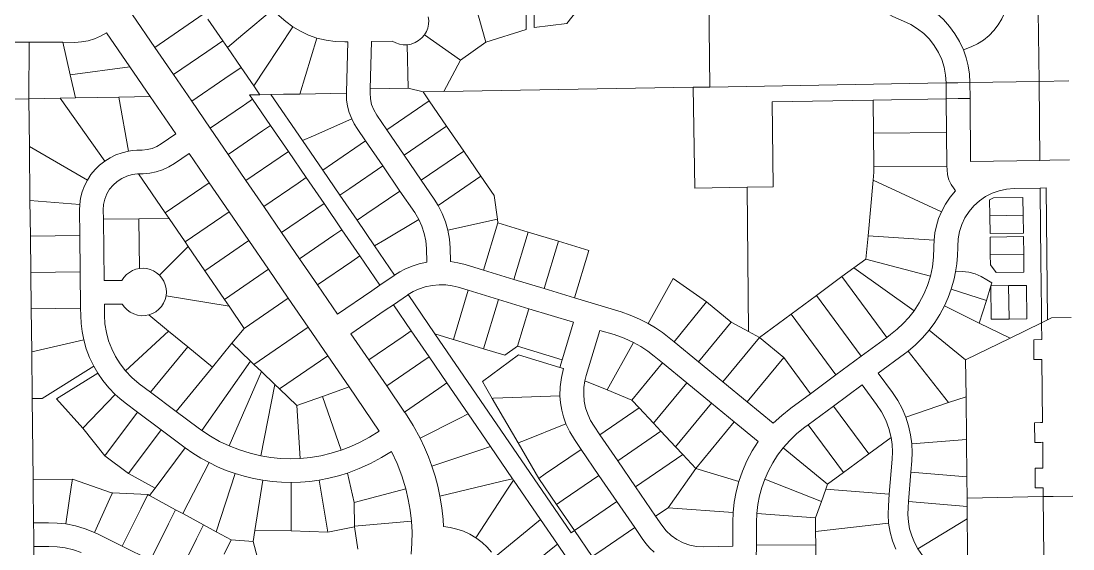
# Model space of a CAD drawing. Header units: feet. Extents: x 865220 to 2841409, y -2240498 to 948907.
# Drawn here: x 2836131 to 2838791, y 940913 to 942249 of the extents above; entities that cross this region are included whole.
import ezdxf

# ---------------------------------------------------------------- set-up
doc = ezdxf.new("R2010")
doc.units = ezdxf.units.FT
doc.header["$LTSCALE"] = 0.015
doc.header["$MEASUREMENT"] = 0
doc.layers.add('Dakota County Parcels', color=7, linetype='Continuous')

msp = doc.modelspace()

# ---------------------------------------------------------------- linework, layer by layer
at = {"layer": 'Dakota County Parcels', "lineweight": 5}
for p, q in [((2837868.6, 942412.2), (2837872.4, 942082)), ((2837406.9, 942359.7), (2837407.9, 942227.8)), ((2837426.9, 942359.8), (2837427.9, 942232.2)), ((2837510.5, 942242.4), (2837574.4, 942323)), ((2837305.7, 942195.6), (2837281.8, 942282.3)), ((2836412.7, 942264.6), (2836469.2, 942182.1)), ((2836641.1, 942199.2), (2836603.6, 942253.9)), ((2838703, 942272.8), (2838704.8, 942096.2)), ((2837305.7, 942195.6), (2837407.9, 942227.8)), ((2837427.9, 942232.2), (2837510.5, 942242.4)), ((2836406, 942132.8), (2836346.7, 942219.4)), ((2836652.8, 942182.1), (2836641.1, 942199.2)), ((2836878.9, 942205.9), (2836836.2, 942064.2)), ((2837242.2, 942149.8), (2837150.8, 942214.2)), ((2836111.2, 942195.6), (2836151.3, 942195.5)), ((2836150.7, 942052.5), (2836151.3, 942195.5)), ((2836151.3, 942195.5), (2836236.3, 942195.1)), ((2836236.3, 942195.1), (2836266.9, 942194.9)), ((2836255.2, 942112.9), (2836236.3, 942195.1)), ((2836469.2, 942182.1), (2836516.1, 942113.6)), ((2836687.5, 942131.6), (2836652.8, 942182.1)), ((2836949.2, 942196.1), (2836956.9, 942196.3)), ((2836953.5, 942068.8), (2836956.9, 942196.3)), ((2837013.8, 942077.4), (2837017, 942197.3)), ((2837017, 942197.3), (2837069.5, 942198.2)), ((2837109.6, 942079), (2837107.1, 942189)), ((2837242.2, 942149.8), (2837305.7, 942195.6)), ((2838533.2, 942183.8), (2838513.5, 942175.9)), ((2837242.2, 942149.8), (2837199.8, 942070.4)), ((2836255.2, 942112.9), (2836406, 942132.8)), ((2836406, 942132.8), (2836457.4, 942057.7)), ((2836719.6, 942084.7), (2836687.5, 942131.6)), ((2836268.7, 942054.5), (2836255.2, 942112.9)), ((2836516.1, 942113.6), (2836553.2, 942059.4)), ((2838469.9, 942092.2), (2838499.9, 942092.7)), ((2838499.9, 942092.7), (2838529.9, 942093.2)), ((2838529.9, 942093.2), (2838704.8, 942096.2)), ((2838530.3, 942053.2), (2838529.9, 942093.2)), ((2838704.8, 942096.2), (2838779.8, 942097.5)), ((2838706.9, 941896.3), (2838704.8, 942096.2)), ((2836734.8, 942062.5), (2836719.6, 942084.7)), ((2836836.2, 942064.2), (2836953.5, 942066.2)), ((2836953.5, 942066.2), (2836953.5, 942068.8)), ((2837013.5, 942067.2), (2837013.8, 942077.4)), ((2837013.8, 942077.4), (2837109.6, 942079)), ((2837109.6, 942079), (2837147.6, 942069.5)), ((2837147.6, 942069.5), (2837199.8, 942070.4)), ((2837163.1, 942046.8), (2837147.6, 942069.5)), ((2837199.8, 942070.4), (2837830, 942081.2)), ((2837830, 942081.2), (2837866.2, 942081.9)), ((2837834.4, 941826.3), (2837830, 942081.2)), ((2837866.2, 942081.9), (2837872.4, 942082)), ((2837872.4, 942082), (2838469.9, 942092.2)), ((2838470.3, 942052.2), (2838469.9, 942092.2)), ((2836066.7, 942051), (2836150.7, 942052.5)), ((2836150.7, 942052.5), (2836230.1, 942053.8)), ((2836152, 941931.1), (2836150.7, 942052.5)), ((2836268.7, 942054.5), (2836230.1, 942053.8)), ((2836342.4, 941894.5), (2836230.1, 942053.8)), ((2836377.8, 942056.3), (2836268.7, 942054.5)), ((2836457.4, 942057.7), (2836377.8, 942056.3)), ((2836402.3, 941919.6), (2836377.8, 942056.3)), ((2836522, 941963.4), (2836457.4, 942057.7)), ((2836562.4, 942046), (2836553.2, 942059.4)), ((2836609.2, 941977.6), (2836562.4, 942046)), ((2836695.9, 942036.9), (2836716.5, 942051)), ((2836708.9, 942062), (2836734.8, 942062.5)), ((2836716.5, 942051), (2836708.9, 942062)), ((2836761.7, 941985), (2836716.5, 942051)), ((2836734.8, 942062.5), (2836762.8, 942062.9)), ((2836762.8, 942062.9), (2836842.6, 941946.4)), ((2837055.9, 941973.4), (2837163.1, 942046.8)), ((2837206.6, 941983.3), (2837163.1, 942046.8)), ((2838285.3, 942049), (2838030.4, 942044.7)), ((2838032.6, 941829.7), (2838030.4, 942044.7)), ((2838470.3, 942052.2), (2838285.3, 942049)), ((2838286.2, 941964.8), (2838285.3, 942049)), ((2838500.3, 942052.7), (2838470.3, 942052.2)), ((2838470.3, 942052.2), (2838471.2, 941966.7)), ((2838530.3, 942053.2), (2838500.3, 942052.7)), ((2838530.3, 942053.2), (2838531.9, 941893.3)), ((2837055.9, 941973.4), (2837030.1, 942011.1)), ((2836484.9, 941938), (2836522, 941963.4)), ((2836654.4, 941911.5), (2836609.2, 941977.6)), ((2836806.9, 941919), (2836761.7, 941985)), ((2837002, 941945.9), (2836980.6, 941977.2)), ((2837099.4, 941909.9), (2837055.9, 941973.4)), ((2837099.4, 941909.9), (2837206.6, 941983.3)), ((2837250.1, 941919.7), (2837206.6, 941983.3)), ((2838471.2, 941966.7), (2838286.2, 941964.8)), ((2838287, 941879.8), (2838286.2, 941964.8)), ((2838471.2, 941966.7), (2838472, 941881.7)), ((2836842.6, 941946.4), (2836893.7, 941871.8)), ((2837045.5, 941882.4), (2837002, 941945.9)), ((2836153.6, 941794.9), (2836152, 941931.1)), ((2836298.8, 941846.7), (2836152, 941931.1)), ((2836423.4, 941921.8), (2836437.4, 941922.4)), ((2836518.8, 941888.5), (2836555.9, 941913.9)), ((2836555.9, 941913.9), (2836606.7, 941839.6)), ((2836699.6, 941845.5), (2836654.4, 941911.5)), ((2836852, 941853), (2836806.9, 941919)), ((2837142.8, 941846.3), (2837099.4, 941909.9)), ((2837142.8, 941846.3), (2837250.1, 941919.7)), ((2837293.6, 941856.2), (2837250.1, 941919.7)), ((2837089, 941818.8), (2837045.5, 941882.4)), ((2838472, 941881.7), (2838287, 941879.8)), ((2838287.2, 941866.2), (2838287, 941879.8)), ((2838472, 941881.7), (2838472.1, 941873.5)), ((2838531.9, 941893.3), (2838706.9, 941896.3)), ((2838731.9, 941896.7), (2838706.9, 941896.3)), ((2838781.8, 941897.5), (2838731.9, 941896.7)), ((2836425.6, 941861.9), (2836427.8, 941862)), ((2836427.8, 941862), (2836439.6, 941862.4)), ((2836427.8, 941862), (2836495.3, 941763.4)), ((2836897.2, 941786.9), (2836852, 941853)), ((2836893.7, 941871.8), (2836937.2, 941808.2)), ((2837185.7, 941782.3), (2837293.6, 941856.2)), ((2837327.1, 941807.3), (2837293.6, 941856.2)), ((2838285.4, 941846.3), (2838287.2, 941866.2)), ((2836606.7, 941839.6), (2836495.3, 941763.4)), ((2836606.7, 941839.6), (2836657, 941766.2)), ((2836744.8, 941779.5), (2836699.6, 941845.5)), ((2837175.7, 941798.3), (2837142.8, 941846.3)), ((2837966.6, 941828.6), (2837834.4, 941826.3)), ((2837966.6, 941828.6), (2838032.6, 941829.7)), ((2837970.3, 941463.2), (2837966.6, 941828.6)), ((2838272.4, 941705.4), (2838285.4, 941846.3)), ((2838285.4, 941846.3), (2838458.1, 941766.3)), ((2838722.6, 941826.5), (2838707.6, 941826.3)), ((2838722.6, 941826.5), (2838726, 941492.9)), ((2836937.2, 941808.2), (2836980.7, 941744.7)), ((2837126.2, 941764.5), (2837089, 941818.8)), ((2837335.4, 941747.9), (2837327.1, 941807.3)), ((2838493.6, 941819.4), (2838489.8, 941824.2)), ((2838589.7, 941801.5), (2838579.8, 941796.3)), ((2838664.2, 941802.4), (2838589.7, 941801.5)), ((2838641.6, 941825.1), (2838707.6, 941826.3)), ((2838664.2, 941802.4), (2838664.8, 941757.4)), ((2838707.7, 941816.3), (2838707.6, 941826.3)), ((2838709.5, 941642.9), (2838707.7, 941816.3)), ((2836154.6, 941704.9), (2836153.6, 941794.9)), ((2836279.4, 941784.4), (2836153.6, 941794.9)), ((2836278.9, 941770.3), (2836279.4, 941784.4)), ((2836789.9, 941713.5), (2836744.8, 941779.5)), ((2836942.4, 941720.9), (2836897.2, 941786.9)), ((2837185.7, 941782.3), (2837175.7, 941798.3)), ((2838580.3, 941756.3), (2838579.8, 941796.3)), ((2836279.6, 941706.3), (2836278.9, 941770.3)), ((2836339.1, 941747.2), (2836338.9, 941770.9)), ((2836339.1, 941747.2), (2836429.1, 941748.2)), ((2836339.1, 941747.2), (2836340.9, 941592.2)), ((2836429.1, 941748.2), (2836505.1, 941749)), ((2836429.1, 941748.2), (2836430.5, 941622.8)), ((2836495.3, 941763.4), (2836505.1, 941749)), ((2836505.1, 941749), (2836545.6, 941689.9)), ((2836657, 941766.2), (2836545.6, 941689.9)), ((2836657, 941766.2), (2836706.7, 941693.6)), ((2837136.6, 941747), (2837126.2, 941764.5)), ((2837210.2, 941719.4), (2837335.4, 941747.9)), ((2837336.7, 941738.1), (2837335.4, 941747.9)), ((2838664.8, 941757.4), (2838580.3, 941756.3)), ((2838580.9, 941711.4), (2838580.3, 941756.3)), ((2838664.8, 941757.4), (2838665.4, 941712.4)), ((2836987.6, 941654.9), (2836942.4, 941720.9)), ((2836980.7, 941744.7), (2837024.7, 941680.3)), ((2837300.3, 941618.6), (2837336.7, 941738.1)), ((2837413.3, 941714.8), (2837336.7, 941738.1)), ((2836279.6, 941706.3), (2836154.6, 941704.9)), ((2836155.6, 941612.9), (2836154.6, 941704.9)), ((2836280.6, 941614.3), (2836279.6, 941706.3)), ((2836706.7, 941693.6), (2836595.3, 941617.3)), ((2836706.7, 941693.6), (2836756.4, 941621)), ((2836835.1, 941647.5), (2836789.9, 941713.5)), ((2837376.9, 941595.3), (2837413.3, 941714.8)), ((2837489.8, 941691.6), (2837413.3, 941714.8)), ((2838267, 941646.8), (2838272.4, 941705.4)), ((2838272.4, 941705.4), (2838439.6, 941694.1)), ((2838439.6, 941694.1), (2838439.1, 941678.1)), ((2838665.4, 941712.4), (2838580.9, 941711.4)), ((2838665.5, 941703.5), (2838581, 941702.4)), ((2838581.6, 941657.4), (2838581, 941702.4)), ((2838665.5, 941703.5), (2838666.1, 941658.5)), ((2836480.7, 941605.8), (2836553.3, 941678.6)), ((2836545.6, 941689.9), (2836553.3, 941678.6)), ((2836553.3, 941678.6), (2836595.3, 941617.3)), ((2837024.7, 941680.3), (2837075.6, 941606.1)), ((2837155.8, 941673.3), (2837156.8, 941638.7)), ((2837215.8, 941675), (2837216.8, 941640.4)), ((2837453.4, 941572), (2837489.8, 941691.6)), ((2837566.3, 941668.3), (2837489.8, 941691.6)), ((2837529.9, 941548.7), (2837566.3, 941668.3)), ((2838439.1, 941675.6), (2838439.1, 941678.1)), ((2838499.1, 941676.2), (2838499.1, 941678.7)), ((2836880.3, 941581.5), (2836835.1, 941647.5)), ((2837038.4, 941580.7), (2836987.6, 941654.9)), ((2838236.8, 941624.6), (2838267, 941646.8)), ((2838267, 941646.8), (2838430, 941603.2)), ((2838666.1, 941658.5), (2838581.6, 941657.4)), ((2838581.6, 941657.4), (2838581.9, 941632.4)), ((2838666.1, 941658.5), (2838666.6, 941613.5)), ((2838710.7, 941517.9), (2838709.5, 941642.9)), ((2836280.6, 941614.3), (2836155.6, 941612.9)), ((2836281.7, 941522.3), (2836280.6, 941614.3)), ((2836595.3, 941617.3), (2836645, 941544.7)), ((2836756.4, 941621), (2836645, 941544.7)), ((2836756.4, 941621), (2836806.6, 941547.5)), ((2837300.3, 941618.6), (2837253.8, 941632.7)), ((2837376.9, 941595.3), (2837300.3, 941618.6)), ((2838206.5, 941602.2), (2838236.8, 941624.6)), ((2838236.8, 941624.6), (2838388.9, 941516)), ((2838490.2, 941596.5), (2838493.9, 941614.3)), ((2838596.7, 941612.6), (2838581.9, 941632.4)), ((2836156.7, 941520.9), (2836155.6, 941612.9)), ((2836340.9, 941592.2), (2836386.1, 941592.7)), ((2837038.4, 941580.7), (2837074.1, 941605.1)), ((2837074.1, 941605.1), (2837075.6, 941606.1)), ((2837453.4, 941572), (2837376.9, 941595.3)), ((2837779.5, 941597.4), (2837716.5, 941483.7)), ((2837779.5, 941597.4), (2837864.4, 941538.1)), ((2838142.1, 941554.8), (2838206.5, 941602.2)), ((2838206.5, 941602.2), (2838319.9, 941448.5)), ((2838482.9, 941570.7), (2838490.2, 941596.5)), ((2838573.1, 941594), (2838585.1, 941586.9)), ((2838666.6, 941613.5), (2838596.7, 941612.6)), ((2836931.1, 941507.2), (2836880.3, 941581.5)), ((2837224, 941443.2), (2837261.8, 941567.6)), ((2837261.8, 941567.6), (2837236.4, 941575.3)), ((2837338.3, 941544.3), (2837261.8, 941567.6)), ((2837529.9, 941548.7), (2837453.4, 941572)), ((2838482.9, 941570.7), (2838572.2, 941541.7)), ((2838672.8, 941580.1), (2838627.8, 941579.5)), ((2838628.9, 941495), (2838627.8, 941579.5)), ((2838672.8, 941580.1), (2838673.9, 941495.6)), ((2836497.6, 941553.5), (2836657, 941527.1)), ((2836645, 941544.7), (2836657, 941527.1)), ((2836806.6, 941547.5), (2836695.2, 941471.3)), ((2836806.6, 941547.5), (2836856.9, 941474.1)), ((2837072.3, 941531.2), (2837108, 941555.6)), ((2837108, 941555.6), (2837109.4, 941556.6)), ((2837177.3, 941457.4), (2837109.4, 941556.6)), ((2837300.5, 941419.9), (2837338.3, 941544.3)), ((2837414.9, 941521), (2837338.3, 941544.3)), ((2837647.9, 941512.8), (2837529.9, 941548.7)), ((2837781.9, 941437.6), (2837864.4, 941538.1)), ((2837864.4, 941538.1), (2837926.2, 941487.3)), ((2838077.8, 941507.3), (2838142.1, 941554.8)), ((2838142.1, 941554.8), (2838255.5, 941401)), ((2838572.2, 941541.7), (2838553.7, 941484.8)), ((2836281.7, 941522.3), (2836156.7, 941520.9)), ((2836157.9, 941411.7), (2836156.7, 941520.9)), ((2836281.9, 941504), (2836281.7, 941522.3)), ((2836341.6, 941532.2), (2836386.8, 941532.7)), ((2836341.9, 941504.7), (2836341.6, 941532.2)), ((2836657, 941527.1), (2836695.2, 941471.3)), ((2837072.3, 941531.2), (2837117.5, 941465.1)), ((2837385.9, 941425.9), (2837414.9, 941521)), ((2837527.7, 941486.7), (2837414.9, 941521)), ((2837997.7, 941448.3), (2838077.8, 941507.3)), ((2838077.8, 941507.3), (2838191.1, 941353.6)), ((2838465.6, 941528), (2838553.7, 941484.8)), ((2838711.1, 941485.6), (2838710.7, 941517.9)), ((2836504.2, 941464.3), (2836454.2, 941505.4)), ((2837527.7, 941486.7), (2837498.8, 941391.5)), ((2837926.2, 941487.3), (2837843.7, 941386.8)), ((2837926.2, 941487.3), (2837970.3, 941463.2)), ((2838553.7, 941484.8), (2838631.5, 941446.8)), ((2838628.9, 941495), (2838583.9, 941494.4)), ((2838673.9, 941495.6), (2838628.9, 941495)), ((2838631.5, 941446.8), (2838711.1, 941485.6)), ((2838726, 941492.9), (2838711.1, 941485.6)), ((2838711.5, 941442.9), (2838711.1, 941485.6)), ((2838735.9, 941497.7), (2838726, 941492.9)), ((2838785.9, 941498.6), (2838735.9, 941497.7)), ((2836504.2, 941464.3), (2836394.8, 941364)), ((2836552.9, 941424.2), (2836504.2, 941464.3)), ((2836695.2, 941471.3), (2836664.1, 941433.5)), ((2836856.9, 941474.1), (2836719.7, 941380.2)), ((2836856.9, 941474.1), (2836906.6, 941401.5)), ((2837010.2, 941391.7), (2836965, 941457.7)), ((2837117.5, 941465.1), (2837162.7, 941399.1)), ((2837177.3, 941457.4), (2837521.8, 940954.1)), ((2837559.9, 941352), (2837594.7, 941466.3)), ((2837630.4, 941455.4), (2837594.7, 941466.3)), ((2837970.3, 941463.2), (2837997.7, 941448.3)), ((2838319.9, 941448.5), (2838329.4, 941455.6)), ((2838519.2, 941392), (2838426.6, 941466.4)), ((2836289.4, 941442.7), (2836157.9, 941411.7)), ((2836664.1, 941433.5), (2836614.7, 941373.4)), ((2836664.1, 941433.5), (2836711.4, 941388.2)), ((2837300.5, 941419.9), (2837224, 941443.2)), ((2837613.3, 941315.5), (2837679.7, 941435.4)), ((2837770, 941447.4), (2837781.9, 941437.6)), ((2837843.7, 941386.8), (2837781.9, 941437.6)), ((2837997.7, 941448.3), (2837905.4, 941336)), ((2837997.7, 941448.3), (2838059.3, 941397.2)), ((2838255.5, 941401), (2838319.9, 941448.5)), ((2838631.5, 941446.8), (2838519.2, 941392)), ((2838691.5, 941442.7), (2838711.5, 941442.9)), ((2838691.5, 941442.7), (2838692, 941392.7)), ((2836159.2, 941293.7), (2836157.9, 941411.7)), ((2836458.6, 941309.6), (2836552.9, 941424.2)), ((2836614.7, 941373.4), (2836552.9, 941424.2)), ((2836906.6, 941401.5), (2836784.7, 941318.1)), ((2836906.6, 941401.5), (2836960.2, 941323.1)), ((2837388.9, 941404.1), (2837297.5, 941337)), ((2837354.4, 941403.5), (2837300.5, 941419.9)), ((2837385.9, 941425.9), (2837354.4, 941403.5)), ((2837498.8, 941391.5), (2837385.9, 941425.9)), ((2837493, 941372.4), (2837388.9, 941404.1)), ((2837731.9, 941401.1), (2837752.4, 941384.2)), ((2838191.1, 941353.6), (2838255.5, 941401)), ((2838365, 941407.3), (2838298.1, 941357.9)), ((2838373.5, 941413.7), (2838365, 941407.3)), ((2838373.5, 941413.7), (2838476.3, 941283.4)), ((2836314.7, 941375.6), (2836184.6, 941294)), ((2836324.7, 941358.3), (2836314.7, 941375.6)), ((2836587.8, 941212.9), (2836711.4, 941388.2)), ((2836711.4, 941388.2), (2836719.7, 941380.2)), ((2836719.7, 941380.2), (2836738.8, 941361.9)), ((2837055.4, 941325.7), (2837010.2, 941391.7)), ((2837162.7, 941399.1), (2837207.8, 941333.1)), ((2837498.8, 941391.5), (2837493, 941372.4)), ((2837674.9, 941290), (2837752.4, 941384.2)), ((2837752.4, 941384.2), (2837814.2, 941333.4)), ((2837905.4, 941336), (2837843.7, 941386.8)), ((2838059.3, 941397.2), (2837967.2, 941285.2)), ((2838059.3, 941397.2), (2838126.7, 941306.1)), ((2838519.2, 941392), (2838520.2, 941298.2)), ((2838692, 941392.7), (2838707, 941392.9)), ((2838707, 941392.9), (2838712, 941392.9)), ((2838713.7, 941233), (2838712, 941392.9)), ((2836324.7, 941358.3), (2836220.5, 941292.9)), ((2836523.4, 941261), (2836614.7, 941373.4)), ((2836657.1, 941173.9), (2836738.8, 941361.9)), ((2836738.8, 941361.9), (2836772.9, 941329.3)), ((2837493, 941372.4), (2837502.5, 941369.5)), ((2837556.6, 941338.9), (2837559.9, 941352)), ((2838126.7, 941306.1), (2838191.1, 941353.6)), ((2838298.1, 941357.9), (2838334.4, 941308.7)), ((2836458.6, 941309.6), (2836429.8, 941331.2)), ((2836737.6, 941148.8), (2836772.9, 941329.3)), ((2836772.9, 941329.3), (2836784.7, 941318.1)), ((2836960.2, 941323.1), (2836892.9, 941299.3)), ((2836960.2, 941323.1), (2837036.8, 941211.2)), ((2837100.6, 941259.7), (2837055.4, 941325.7)), ((2837207.8, 941333.1), (2837261.5, 941254.7)), ((2837613.3, 941315.5), (2837556.6, 941338.9)), ((2837730.1, 941231.1), (2837814.2, 941333.4)), ((2837814.2, 941333.4), (2837876.4, 941282.2)), ((2837967.2, 941285.2), (2837905.4, 941336)), ((2838257.8, 941328.2), (2838185.4, 941274.8)), ((2838257.8, 941328.2), (2838294.1, 941279)), ((2836368.7, 941304.4), (2836287.3, 941219)), ((2836523.4, 941261), (2836458.6, 941309.6)), ((2836784.7, 941318.1), (2836828.2, 941276.4)), ((2836892.9, 941299.3), (2836828.2, 941276.4)), ((2836940.1, 941163), (2836892.9, 941299.3)), ((2837613.3, 941315.5), (2837674.9, 941290)), ((2838076.9, 941269.3), (2838126.7, 941306.1)), ((2838520.2, 941298.2), (2838476.3, 941283.4)), ((2838520.2, 941298.2), (2838521.3, 941190.4)), ((2836159.2, 941293.7), (2836184.6, 941294)), ((2836161.6, 941089), (2836159.2, 941293.7)), ((2836287.3, 941219), (2836220.5, 941292.9)), ((2836393.8, 941283.2), (2836425.6, 941259.3)), ((2836836.5, 941142.3), (2836828.2, 941276.4)), ((2837322.3, 941294.2), (2837387.7, 941181.5)), ((2837594.3, 941202.3), (2837693.5, 941270.2)), ((2837693.5, 941270.2), (2837674.9, 941290)), ((2837730.1, 941231.1), (2837693.5, 941270.2)), ((2837785.6, 941171.8), (2837876.4, 941282.2)), ((2837876.4, 941282.2), (2837934.4, 941234.6)), ((2838033, 941231.2), (2837967.2, 941285.2)), ((2838185.4, 941274.8), (2838121, 941227.3)), ((2838185.4, 941274.8), (2838274.4, 941154.1)), ((2838476.3, 941283.4), (2838367.9, 941246.9)), ((2836425.6, 941259.3), (2836342.8, 941148.9)), ((2836425.6, 941259.3), (2836485.6, 941214.3)), ((2836578.5, 941219.6), (2836523.4, 941261)), ((2837102.7, 941256.6), (2837100.6, 941259.7)), ((2837261.5, 941254.7), (2837317.6, 941172.7)), ((2836287.3, 941219), (2836342.8, 941148.9)), ((2836587.8, 941212.9), (2836578.5, 941219.6)), ((2837594.3, 941202.3), (2837579.6, 941223.7)), ((2837748.8, 941211.1), (2837730.1, 941231.1)), ((2837837.3, 941116.6), (2837934.4, 941234.6)), ((2837934.4, 941234.6), (2837994.8, 941184.9)), ((2838121, 941227.3), (2838112.5, 941221)), ((2838121, 941227.3), (2838210.1, 941106.6)), ((2838708.7, 941232.9), (2838693.7, 941232.7)), ((2838693.7, 941232.7), (2838694.2, 941182.8)), ((2838708.7, 941232.9), (2838713.7, 941233)), ((2836485.6, 941214.3), (2836402.8, 941103.9)), ((2836485.6, 941214.3), (2836542.5, 941171.6)), ((2837036.8, 941211.2), (2837011.8, 941196.3)), ((2837530.1, 941189.8), (2837547, 941165.2)), ((2837639.5, 941136.3), (2837594.3, 941202.3)), ((2837639.5, 941136.3), (2837748.8, 941211.1)), ((2837785.6, 941171.8), (2837748.8, 941211.1)), ((2838274.4, 941154.1), (2838330.6, 941195.5)), ((2838521.3, 941190.4), (2838383.2, 941178.8)), ((2838521.3, 941190.4), (2838522.3, 941096)), ((2836545.5, 941169.4), (2836469.8, 941066.7)), ((2836545.5, 941169.4), (2836542.5, 941171.6)), ((2837317.6, 941172.7), (2837373.8, 941090.6)), ((2837387.7, 941181.5), (2837439.7, 941091.8)), ((2837547, 941165.2), (2837592.1, 941099.2)), ((2837804.1, 941152), (2837785.6, 941171.8)), ((2838170.3, 941077.3), (2838057.7, 941168.8)), ((2838694.2, 941182.8), (2838709.2, 941182.9)), ((2838709.2, 941182.9), (2838714.2, 941183)), ((2838714.8, 941118), (2838714.2, 941183)), ((2836342.8, 941148.9), (2836402.8, 941103.9)), ((2837067.5, 941159.6), (2837042.5, 941144.8)), ((2837639.5, 941136.3), (2837684.7, 941070.2)), ((2837684.7, 941070.2), (2837804.1, 941152)), ((2837804.1, 941152), (2837837.3, 941116.6)), ((2838274.4, 941154.1), (2838210.1, 941106.6)), ((2838333.5, 941140.6), (2838326.2, 941051.4)), ((2838383.3, 941136.5), (2838380.9, 941107.6)), ((2836606.5, 941131.6), (2836540.1, 941002.7)), ((2837837.3, 941116.6), (2837766.8, 941017.4)), ((2837837.3, 941116.6), (2837945.9, 941083.7)), ((2838694.8, 941117.8), (2838709.8, 941117.9)), ((2838694.8, 941117.8), (2838695.4, 941067.8)), ((2838709.8, 941117.9), (2838714.8, 941118)), ((2836161.6, 941089), (2836260.8, 941090.1)), ((2836161.7, 941074), (2836161.6, 941089)), ((2836258.5, 941075.1), (2836260.8, 941090.1)), ((2836260.8, 941090.1), (2836261.1, 941090.1)), ((2836359.8, 941055), (2836261.1, 941090.1)), ((2836402.8, 941103.9), (2836469.8, 941066.7)), ((2836672.5, 941103.9), (2836624.4, 940956.9)), ((2836722.1, 940959.9), (2836742.2, 941087.1)), ((2836885.1, 941087.5), (2836906.6, 940956)), ((2836956.7, 941105.3), (2836973.2, 941030.9)), ((2837361.3, 941064.7), (2837376.1, 941087.3)), ((2837373.8, 941090.6), (2837376.1, 941087.3)), ((2837376.1, 941087.3), (2837444.4, 940987.6)), ((2837439.7, 941091.8), (2837484.9, 941025.8)), ((2837592.1, 941099.2), (2837637.3, 941033.2)), ((2838011.5, 941089.7), (2838154.4, 941033.3)), ((2838210.1, 941106.6), (2838170.3, 941077.3)), ((2838380.9, 941107.6), (2838374.8, 941032.9)), ((2838522.3, 941096), (2838380.9, 941107.6)), ((2838522.3, 941096), (2838522.8, 941042.1)), ((2836162.8, 940979), (2836161.7, 941074)), ((2836244, 940976.5), (2836258.5, 941075.1)), ((2836469.8, 941066.7), (2836456.1, 941048.2)), ((2836813.7, 941081.6), (2836814.1, 940958.8)), ((2836973.2, 941030.9), (2837103.6, 941065.7)), ((2837280.5, 940941.6), (2837361.3, 941064.7)), ((2837735.5, 940996), (2837684.7, 941070.2)), ((2838165.7, 941064.5), (2838154.4, 941033.3)), ((2838170.3, 941077.3), (2838165.7, 941064.5)), ((2838326.2, 941051.4), (2838165.7, 941064.5)), ((2838695.4, 941067.8), (2838715.4, 941068)), ((2838715.6, 941045.6), (2838715.4, 941068)), ((2836355.4, 941040.6), (2836316.9, 940955.1)), ((2836355.4, 941040.6), (2836361.9, 941054.9)), ((2836361.9, 941054.9), (2836359.8, 941055)), ((2836451.5, 941050.7), (2836361.9, 941054.9)), ((2836433.7, 941014.9), (2836451.5, 941050.7)), ((2836456.1, 941048.2), (2836451.5, 941050.7)), ((2836521.8, 941012.6), (2836456.1, 941048.2)), ((2836974.3, 940971.2), (2836973.2, 941030.9)), ((2837546.6, 940971.1), (2837637.3, 941033.2)), ((2837637.3, 941033.2), (2837682.5, 940967.2)), ((2838154.4, 941033.3), (2838139.3, 940991.6)), ((2838326.2, 941051.4), (2838323.8, 941022.5)), ((2838374.8, 941032.9), (2838373.6, 941018.4)), ((2838523, 941020.7), (2838374.8, 941032.9)), ((2838522.8, 941042.1), (2838715.6, 941045.6)), ((2838522.8, 941042.1), (2838523, 941020.7)), ((2838740.6, 941045.8), (2838715.6, 941045.6)), ((2838715.6, 941045.6), (2838717.1, 940893)), ((2838790.6, 941046.4), (2838740.6, 941045.8)), ((2836433.7, 941014.9), (2836387, 940920.6)), ((2836504, 940976.7), (2836521.8, 941012.6)), ((2836540.1, 941002.7), (2836521.8, 941012.6)), ((2836592.2, 940974.4), (2836540.1, 941002.7)), ((2837484.9, 941025.8), (2837530, 940959.8)), ((2837766.8, 941017.4), (2837735.5, 940996)), ((2837766.8, 941017.4), (2837931.5, 941005.5)), ((2837931.5, 941005.5), (2837930.6, 940981.7)), ((2837991.5, 941003.3), (2837990.5, 940981.3)), ((2837991.5, 941003.3), (2838139.3, 940991.6)), ((2838523, 941020.7), (2838523.4, 940989.4)), ((2836200.7, 940979.4), (2836162.8, 940979)), ((2836163.1, 940949), (2836162.8, 940979)), ((2836504, 940976.7), (2836458.6, 940885.1)), ((2836974.3, 940971.2), (2837118, 940983.4)), ((2837199, 940970.3), (2837197.9, 940987.5)), ((2837444.4, 940987.6), (2837486.9, 940925.5)), ((2837751, 940973.3), (2837735.5, 940996)), ((2837930.6, 940981.7), (2837930.2, 940924.3)), ((2837990.5, 940981.3), (2837990.2, 940923.9)), ((2838139.3, 940991.6), (2838139.8, 940957.4)), ((2838324.5, 940978.5), (2838139.8, 940957.4)), ((2838523.4, 940989.4), (2838398.3, 940913.5)), ((2838523.4, 940989.4), (2838524.9, 940844)), ((2836163.5, 940919), (2836163.1, 940949)), ((2836316.9, 940955.1), (2836325.9, 940950.9)), ((2836387, 940920.6), (2836325.9, 940950.9)), ((2836574.4, 940938.5), (2836592.2, 940974.4)), ((2836624.4, 940956.9), (2836592.2, 940974.4)), ((2836624.4, 940956.9), (2836662.5, 940936.2)), ((2836717.7, 940932.2), (2836722.1, 940959.9)), ((2836722.1, 940959.9), (2836814.1, 940958.8)), ((2836814.1, 940958.8), (2836906.6, 940956)), ((2836906.6, 940956), (2836974.3, 940969.2)), ((2836974.3, 940969.2), (2836974.3, 940971.2)), ((2836982.9, 940912.3), (2836974.3, 940969.2)), ((2837521.8, 940954.1), (2837530, 940959.8)), ((2837530, 940959.8), (2837546.5, 940971.1)), ((2837530, 940959.8), (2837575.2, 940893.7)), ((2837682.5, 940967.2), (2837701.5, 940939.4)), ((2838139.8, 940957.4), (2838140.2, 940923)), ((2836574.4, 940938.5), (2836530.3, 940849.6)), ((2836662.5, 940936.2), (2836644.7, 940900.4)), ((2836662.5, 940936.2), (2836717.7, 940932.2)), ((2836717.7, 940932.2), (2836729.1, 940890.5)), ((2837283.2, 940939.8), (2837280.5, 940941.6)), ((2837486.9, 940925.5), (2837529.4, 940863.3)), ((2837930.2, 940924.3), (2837930.2, 940920.4)), ((2837990.2, 940923.9), (2838140.2, 940923)), ((2838140.2, 940923), (2838141.4, 940837.4)), ((2836198.5, 940919.4), (2836163.5, 940919)), ((2836163.5, 940919), (2836165.1, 940777.4)), ((2836201.4, 940919.4), (2836198.5, 940919.4)), ((2836458.6, 940885.1), (2836387, 940920.6)), ((2837856.7, 940918.9), (2837930.2, 940920.4))]:
    msp.add_line(p, q, dxfattribs=at)
for points in [[(2838158.2, 942417.3), (2838175.2, 942392.7), (2838193.8, 942369.3), (2838214, 942347.2), (2838235.7, 942326.6), (2838258.7, 942307.6), (2838283.1, 942290.2), (2838308.6, 942274.5), (2838335.1, 942260.7), (2838362.5, 942248.7)], [(2838533.2, 942183.8), (2838549.4, 942191.4), (2838564.5, 942200.9), (2838578.4, 942212.1), (2838590.9, 942224.9), (2838601.8, 942239), (2838610.9, 942254.4), (2838618.1, 942270.7), (2838623.3, 942287.8), (2838626.5, 942305.3), (2838627.6, 942323.2)], [(2836768.7, 942278.8), (2836691.7, 942214.5), (2836652.8, 942182.1)], [(2836768.7, 942278.8), (2836783.8, 942262.3), (2836800.5, 942247.4), (2836818.5, 942234.2)], [(2836469.2, 942182.1), (2836553.6, 942239.8), (2836594.2, 942267.7)], [(2837160.7, 942259.8), (2837161.7, 942250.2), (2837161.2, 942240.7), (2837159.2, 942231.3), (2837155.7, 942222.4), (2837150.8, 942214.2)], [(2838446.5, 942267.9), (2838463.4, 942252.4), (2838478.8, 942235.2), (2838492.3, 942216.7), (2838503.9, 942196.8), (2838513.5, 942175.9)], [(2836818.5, 942234.2), (2836749.4, 942129.8), (2836719.6, 942084.7)], [(2836818.5, 942234.2), (2836837.7, 942222.9), (2836857.9, 942213.4), (2836878.9, 942205.9)], [(2838362.5, 942248.7), (2838380.7, 942240.2), (2838397.8, 942229.6), (2838413.6, 942217.1), (2838427.7, 942202.7), (2838440, 942186.8), (2838450.4, 942169.6), (2838458.7, 942151.3), (2838464.8, 942132.1), (2838468.5, 942112.3), (2838469.9, 942092.2)], [(2836346.7, 942219.4), (2836332.2, 942210.7), (2836316.7, 942203.8), (2836300.5, 942198.9), (2836283.8, 942195.9), (2836266.9, 942194.9)], [(2836516.1, 942113.6), (2836600.3, 942171.2), (2836641.1, 942199.2)], [(2836878.9, 942205.9), (2836902, 942200.2), (2836925.5, 942197), (2836949.2, 942196.1)], [(2837150.8, 942214.2), (2837144.1, 942206.3), (2837136.1, 942199.6), (2837127.1, 942194.4), (2837117.3, 942190.8), (2837107.1, 942189)], [(2837107.1, 942189), (2837097.3, 942188.9), (2837087.5, 942190.5), (2837078.2, 942193.6), (2837069.5, 942198.2)], [(2838513.5, 942175.9), (2838520.4, 942155.9), (2838525.5, 942135.3), (2838528.6, 942114.4), (2838529.9, 942093.2)], [(2836562.4, 942046), (2836646.4, 942103.5), (2836687.5, 942131.6)], [(2836966.9, 942001.7), (2836960.9, 942017.2), (2836956.7, 942033.3), (2836954.2, 942049.6), (2836953.5, 942066.2)], [(2837030.1, 942011.1), (2837022.7, 942024), (2837017.4, 942037.8), (2837014.3, 942052.4), (2837013.5, 942067.2)], [(2836762.8, 942062.9), (2836794.5, 942063.5), (2836836.2, 942064.2)], [(2836609.2, 941977.6), (2836693, 942034.9), (2836695.9, 942036.9)], [(2836966.9, 942001.7), (2836870.5, 941958.8), (2836842.6, 941946.4)], [(2836980.6, 941977.2), (2836973.2, 941989.1), (2836966.9, 942001.7)], [(2836654.4, 941911.5), (2836741.1, 941970.9), (2836761.7, 941985)], [(2836437.4, 941922.4), (2836450, 941923.7), (2836462.2, 941926.8), (2836474, 941931.6), (2836484.9, 941938)], [(2837002, 941945.9), (2836918.5, 941888.7), (2836893.7, 941871.8)], [(2836342.4, 941894.5), (2836356.3, 941903.2), (2836371, 941910.3), (2836386.4, 941915.8), (2836402.3, 941919.6)], [(2836402.3, 941919.6), (2836412.8, 941921.1), (2836423.4, 941921.8)], [(2836699.6, 941845.5), (2836786.2, 941904.8), (2836806.9, 941919)], [(2836298.8, 941846.7), (2836307.7, 941860.4), (2836318, 941873), (2836329.6, 941884.4), (2836342.4, 941894.5)], [(2836439.6, 941862.4), (2836456.4, 941864), (2836472.9, 941867.4), (2836489, 941872.7), (2836504.3, 941879.8), (2836518.8, 941888.5)], [(2837045.5, 941882.4), (2836961.9, 941825.2), (2836937.2, 941808.2)], [(2836338.9, 941770.9), (2836339.8, 941784.8), (2836342.8, 941798.4), (2836347.9, 941811.3), (2836354.9, 941823.3), (2836363.7, 941834), (2836374, 941843.3), (2836385.7, 941850.9), (2836398.4, 941856.6), (2836411.8, 941860.3), (2836425.6, 941861.9)], [(2836744.8, 941779.5), (2836831.4, 941838.8), (2836852, 941853)], [(2838472.1, 941873.5), (2838473.4, 941860.2), (2838476.8, 941847.4), (2838482.3, 941835.2), (2838489.8, 941824.2)], [(2836279.4, 941784.4), (2836281.6, 941800.7), (2836285.7, 941816.6), (2836291.4, 941832), (2836298.8, 941846.7)], [(2837089, 941818.8), (2837005.4, 941761.7), (2836980.7, 941744.7)], [(2838493.6, 941819.4), (2838480, 941803), (2838468.1, 941785.2), (2838458.1, 941766.3)], [(2838641.6, 941825.1), (2838622.8, 941823.6), (2838604.3, 941819.6), (2838586.5, 941813.3), (2838569.7, 941804.6), (2838554.2, 941793.9), (2838540.2, 941781.3), (2838527.9, 941766.9), (2838517.6, 941751.1), (2838509.5, 941734.1), (2838503.6, 941716.1), (2838500.1, 941697.5), (2838499.1, 941678.7)], [(2836789.9, 941713.5), (2836876.6, 941772.8), (2836897.2, 941786.9)], [(2837210.2, 941719.4), (2837204.1, 941741.2), (2837195.9, 941762.2), (2837185.7, 941782.3)], [(2837136.6, 941747), (2837050.6, 941695.7), (2837024.7, 941680.3)], [(2837155.8, 941673.3), (2837154.2, 941692.4), (2837150.4, 941711.2), (2837144.5, 941729.5), (2837136.6, 941747)], [(2838458.1, 941766.3), (2838451, 941749), (2838445.5, 941731.1), (2838441.7, 941712.7), (2838439.6, 941694.1)], [(2836835.1, 941647.5), (2836921.8, 941706.8), (2836942.4, 941720.9)], [(2837215.8, 941675), (2837214.1, 941697.4), (2837210.2, 941719.4)], [(2838439.1, 941675.6), (2838438.3, 941651.2), (2838435.2, 941627), (2838430, 941603.2)], [(2838493.9, 941614.3), (2838496.9, 941634.8), (2838498.7, 941655.5), (2838499.1, 941676.2)], [(2836880.3, 941581.5), (2836967, 941640.8), (2836987.6, 941654.9)], [(2837253.8, 941632.7), (2837235.5, 941637.4), (2837216.8, 941640.4)], [(2836430.5, 941622.8), (2836421.5, 941620.9), (2836412.8, 941617.6), (2836404.8, 941613), (2836397.5, 941607.2), (2836391.2, 941600.4), (2836386.1, 941592.7)], [(2836480.7, 941605.8), (2836473.8, 941611.7), (2836466, 941616.5), (2836457.6, 941620.1), (2836448.8, 941622.4), (2836439.7, 941623.3), (2836430.5, 941622.8)], [(2837075.6, 941606.1), (2837088.3, 941614), (2837101.7, 941621)], [(2837156.8, 941638.7), (2837137.9, 941634.5), (2837119.5, 941628.6), (2837101.7, 941621)], [(2838573.1, 941594), (2838558.8, 941602.6), (2838543.4, 941609.1), (2838527.2, 941613.2), (2838510.6, 941615), (2838493.9, 941614.3)], [(2836497.6, 941553.5), (2836498.4, 941563), (2836497.7, 941572.4), (2836495.5, 941581.7), (2836491.9, 941590.5), (2836486.9, 941598.6), (2836480.7, 941605.8)], [(2838430, 941603.2), (2838422.7, 941580.1), (2838413.4, 941557.7), (2838402.1, 941536.3), (2838388.9, 941516)], [(2837038.4, 941580.7), (2837017.8, 941566.5), (2836931.1, 941507.2)], [(2837109.4, 941556.6), (2837122.4, 941564.3), (2837136.1, 941570.7)], [(2837188.4, 941581.7), (2837170.6, 941580.2), (2837153.1, 941576.5), (2837136.1, 941570.7)], [(2837236.4, 941575.3), (2837220.7, 941579.2), (2837204.6, 941581.3), (2837188.4, 941581.7)], [(2838465.6, 941528), (2838475, 941549), (2838482.9, 941570.7)], [(2838572.2, 941541.7), (2838582.8, 941578.9), (2838582.8, 941578.9), (2838585.1, 941586.9)], [(2838627.8, 941579.5), (2838582.8, 941578.9), (2838582.8, 941578.9)], [(2838583.9, 941494.4), (2838582.8, 941578.9), (2838582.8, 941578.9)], [(2836454.2, 941505.4), (2836463.3, 941508.8), (2836471.9, 941513.5), (2836479.5, 941519.6), (2836486, 941526.9), (2836491.3, 941535.1), (2836495.2, 941544), (2836497.6, 941553.5)], [(2836386.8, 941532.7), (2836392.4, 941524.8), (2836399.2, 941517.8), (2836407.1, 941512.1), (2836415.9, 941507.7), (2836425.2, 941504.8), (2836434.8, 941503.4), (2836444.6, 941503.6), (2836454.2, 941505.4)], [(2837072.3, 941531.2), (2837051.7, 941517), (2836965, 941457.7)], [(2837716.5, 941483.7), (2837694.4, 941495), (2837671.4, 941504.7), (2837647.9, 941512.8)], [(2838388.9, 941516), (2838375.9, 941499.1), (2838361.5, 941483.4), (2838346, 941468.9), (2838329.4, 941455.6)], [(2838426.6, 941466.4), (2838441.1, 941486), (2838454.2, 941506.5), (2838465.6, 941528)], [(2836289.4, 941442.7), (2836285.4, 941463), (2836282.9, 941483.4), (2836281.9, 941504)], [(2836394.8, 941364), (2836381.4, 941381.3), (2836369.8, 941399.9), (2836360.1, 941419.5), (2836352.4, 941440), (2836346.7, 941461.2), (2836343.2, 941482.8), (2836341.9, 941504.7)], [(2837770, 941447.4), (2837752.9, 941460.6), (2837735.1, 941472.7), (2837716.5, 941483.7)], [(2837010.2, 941391.7), (2837096.9, 941451), (2837117.5, 941465.1)], [(2837224, 941443.2), (2837223.2, 941443.4), (2837177.3, 941457.4)], [(2837679.7, 941435.4), (2837655.5, 941446.5), (2837630.4, 941455.4)], [(2838426.6, 941466.4), (2838410.3, 941447.5), (2838392.5, 941429.9), (2838373.5, 941413.7)], [(2836314.7, 941375.6), (2836304.3, 941397.2), (2836295.9, 941419.7), (2836289.4, 941442.7)], [(2837731.9, 941401.1), (2837715.3, 941413.7), (2837697.9, 941425.2), (2837679.7, 941435.4)], [(2837055.4, 941325.7), (2837142, 941385), (2837162.7, 941399.1)], [(2836368.7, 941304.4), (2836352.6, 941321.2), (2836337.9, 941339.1), (2836324.7, 941358.3)], [(2836429.8, 941331.2), (2836411.4, 941346.6), (2836394.8, 941364)], [(2837493.6, 941300.6), (2837494, 941323.8), (2837497, 941346.9), (2837502.5, 941369.5)], [(2837100.6, 941259.7), (2837187.2, 941319), (2837207.8, 941333.1)], [(2837297.5, 941337), (2837305.5, 941323.2), (2837322.3, 941294.2)], [(2837579.6, 941223.7), (2837570.7, 941238.4), (2837563.6, 941254.1), (2837558.3, 941270.5), (2837554.9, 941287.4), (2837553.5, 941304.6), (2837554, 941321.9), (2837556.6, 941338.9)], [(2836393.8, 941283.2), (2836380.9, 941293.5), (2836368.7, 941304.4)], [(2837322.3, 941294.2), (2837325.3, 941294.3), (2837493.6, 941300.6)], [(2837508.6, 941230.1), (2837502.6, 941247.2), (2837498, 941264.7), (2837495, 941282.5), (2837493.6, 941300.6)], [(2838334.4, 941308.7), (2838347.4, 941289.1), (2838358.6, 941268.5), (2838367.9, 941246.9)], [(2838076.9, 941269.3), (2838054.2, 941251.1), (2838033, 941231.2)], [(2838294.1, 941279), (2838306.7, 941259.8), (2838317.1, 941239.3), (2838325, 941217.8), (2838330.6, 941195.5)], [(2837140.1, 941193.3), (2837122.4, 941225.6), (2837102.7, 941256.6)], [(2837140.1, 941193.3), (2837239, 941243.3), (2837261.5, 941254.7)], [(2838367.9, 941246.9), (2838375.1, 941224.7), (2838380.2, 941201.9), (2838383.2, 941178.8)], [(2837387.7, 941181.5), (2837399.3, 941186.2), (2837508.6, 941230.1)], [(2837530.1, 941189.8), (2837518.3, 941209.3), (2837508.6, 941230.1)], [(2838112.5, 941221), (2838092.8, 941205.2), (2838074.5, 941187.7), (2838057.7, 941168.8)], [(2836657.1, 941173.9), (2836633.1, 941185.3), (2836610, 941198.3), (2836587.8, 941212.9)], [(2837011.8, 941196.3), (2836988.7, 941183.6), (2836964.7, 941172.5), (2836940.1, 941163)], [(2837169.9, 941122.3), (2837161.1, 941146.5), (2837151.1, 941170.1), (2837140.1, 941193.3)], [(2838330.6, 941195.5), (2838333.2, 941177.3), (2838334.2, 941159), (2838333.5, 941140.6)], [(2836606.5, 941131.6), (2836585.5, 941143.1), (2836565.1, 941155.7), (2836545.5, 941169.4)], [(2836737.6, 941148.8), (2836710.2, 941155.3), (2836683.3, 941163.6), (2836657.1, 941173.9)], [(2836940.1, 941163), (2836914.8, 941155.2), (2836889, 941149.1), (2836862.8, 941144.8), (2836836.5, 941142.3)], [(2837169.9, 941122.3), (2837293.1, 941164.3), (2837317.6, 941172.7)], [(2837439.7, 941091.8), (2837456.2, 941103.1), (2837547, 941165.2)], [(2837994.8, 941184.9), (2837979.7, 941161.1), (2837966.4, 941136.2), (2837955.2, 941110.4), (2837945.9, 941083.7)], [(2838057.7, 941168.8), (2838043.9, 941150.4), (2838031.6, 941131), (2838020.7, 941110.7), (2838011.5, 941089.7)], [(2838383.2, 941178.8), (2838384.2, 941157.6), (2838383.3, 941136.5)], [(2836836.5, 941142.3), (2836811.6, 941141.6), (2836786.8, 941142.4), (2836762.1, 941144.8), (2836737.6, 941148.8)], [(2837042.5, 941144.8), (2837014.8, 941129.6), (2836986.2, 941116.4), (2836956.7, 941105.3)], [(2837103.6, 941065.7), (2837093.8, 941097.8), (2837081.7, 941129.2), (2837067.5, 941159.6)], [(2836672.5, 941103.9), (2836650, 941112), (2836628, 941121.2), (2836606.5, 941131.6)], [(2837189.9, 941047), (2837184.4, 941072.4), (2837177.8, 941097.6), (2837169.9, 941122.3)], [(2836672.5, 941103.9), (2836695.5, 941097.1), (2836718.7, 941091.5), (2836742.2, 941087.1)], [(2836742.2, 941087.1), (2836766, 941084), (2836789.8, 941082.1), (2836813.7, 941081.6)], [(2836885.1, 941087.5), (2836861.4, 941084.2), (2836837.6, 941082.3), (2836813.7, 941081.6)], [(2836956.7, 941105.3), (2836933.2, 941098.1), (2836909.3, 941092.1), (2836885.1, 941087.5)], [(2837189.9, 941047), (2837347.8, 941084.4), (2837373.8, 941090.6)], [(2837484.9, 941025.8), (2837501.4, 941037.1), (2837592.1, 941099.2)], [(2837945.9, 941083.7), (2837939.2, 941058), (2837934.4, 941031.9), (2837931.5, 941005.5)], [(2838011.5, 941089.7), (2838004.1, 941068.7), (2837998.3, 941047.3), (2837994.1, 941025.4), (2837991.5, 941003.3)], [(2837118, 940983.4), (2837114.8, 941011.1), (2837110, 941038.6), (2837103.6, 941065.7)], [(2837197.9, 940987.5), (2837194.7, 941017.4), (2837189.9, 941047)], [(2838323.8, 941022.5), (2838323.1, 941000.5), (2838324.5, 940978.5)], [(2838373.6, 941018.4), (2838373.1, 941000.1), (2838374.4, 940981.9), (2838377.7, 940964), (2838382.8, 940946.5), (2838389.7, 940929.6), (2838398.3, 940913.5)], [(2836200.7, 940979.4), (2836222.4, 940978.8), (2836244, 940976.5)], [(2836244, 940976.5), (2836268.9, 940971.6), (2836293.3, 940964.5), (2836316.9, 940955.1)], [(2837117.7, 940900), (2837119.4, 940927.8), (2837119.5, 940955.6), (2837118, 940983.4)], [(2837330.3, 940893.8), (2837425, 940971.7), (2837444.4, 940987.6)], [(2838324.5, 940978.5), (2838328.2, 940956), (2838334.2, 940934), (2838342.4, 940912.8)], [(2837280.5, 940941.6), (2837265.4, 940950.4), (2837249.6, 940957.8), (2837233.2, 940963.6), (2837216.3, 940967.8), (2837199, 940970.3)], [(2837682.5, 940967.2), (2837591.7, 940905), (2837575.2, 940893.7)], [(2837751, 940973.3), (2837762, 940959.4), (2837774.8, 940947.3), (2837789.3, 940937.1), (2837805, 940929), (2837821.7, 940923.2), (2837839, 940919.8), (2837856.7, 940918.9)], [(2837320.8, 940905.4), (2837309.3, 940918), (2837296.8, 940929.5), (2837283.2, 940939.8)], [(2837377.9, 940835.9), (2837467.5, 940909.5), (2837486.9, 940925.5)], [(2837701.5, 940939.4), (2837710.7, 940927.1), (2837721, 940915.5), (2837732.1, 940904.9)], [(2837990.2, 940923.9), (2837989.2, 940887.2), (2837986.5, 940850.5)], [(2836283, 940904.3), (2836263.3, 940911.1), (2836242.9, 940915.9), (2836222.2, 940918.7), (2836201.4, 940919.4)], [(2838398.3, 940913.5), (2838410.2, 940896.3), (2838424.1, 940880.5), (2838439.8, 940866.6), (2838457, 940854.6), (2838475.5, 940844.8), (2838495.1, 940837.3)]]:
    msp.add_lwpolyline(points, dxfattribs=at)

doc.saveas('drawing.dxf')
